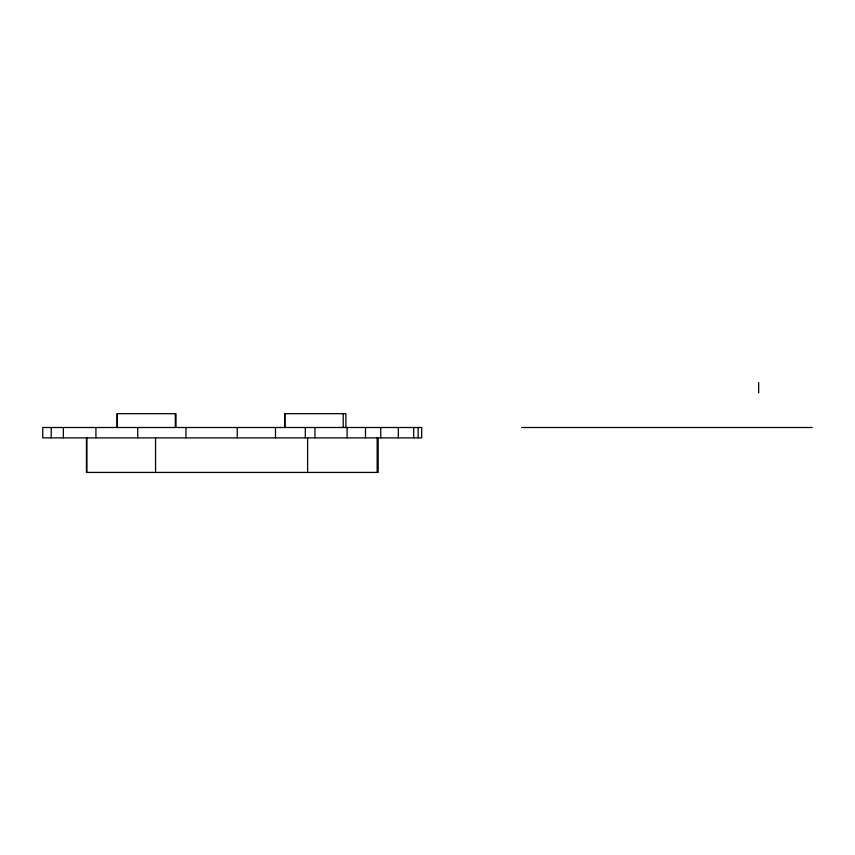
<?xml version="1.0" encoding="UTF-8"?>
<svg xmlns="http://www.w3.org/2000/svg" width="855" height="855" viewBox="0 0 855 855"><rect width="100%" height="100%" fill="white"/><g stroke="black" fill="none" stroke-linecap="round" stroke-linejoin="round"><path stroke-width="1.28" d="M521.529 427.5L812.25 427.5M758.652 382.58L758.652 392.947M418.148 427.5L418.148 437.867M413.692 427.5L413.692 437.867M398.323 427.5L398.323 437.867M380.742 427.5L380.742 437.867M378.166 437.867L378.166 472.42L86.441 472.42L86.441 437.867M377.162 437.867L377.162 472.42M365.502 427.5L365.502 437.867M347.098 427.5L347.098 437.867M345.89 427.5L345.89 413.681L284.747 413.681L284.747 427.5M343.218 413.681L343.218 427.5M314.961 427.5L314.961 437.867M307.608 437.867L307.608 472.42M305.321 427.5L305.321 437.867M284.843 413.681L284.843 427.5M275.492 427.5L275.492 437.867M237.263 427.5L237.263 437.867M185.952 427.5L185.952 437.867M176.012 427.5L176.012 413.681L117.092 413.681L117.092 427.5M175.296 413.681L175.296 427.5M155.557 437.867L155.557 472.42M137.74 427.5L137.74 437.867M117.285 413.681L117.285 427.5M95.931 427.5L95.931 437.867M86.879 437.867L86.879 472.42M63.377 427.5L63.377 437.867M51.215 427.5L51.215 437.867M421.665 427.5L42.75 427.5L42.75 437.867L421.665 437.867L421.665 427.5"/></g></svg>
